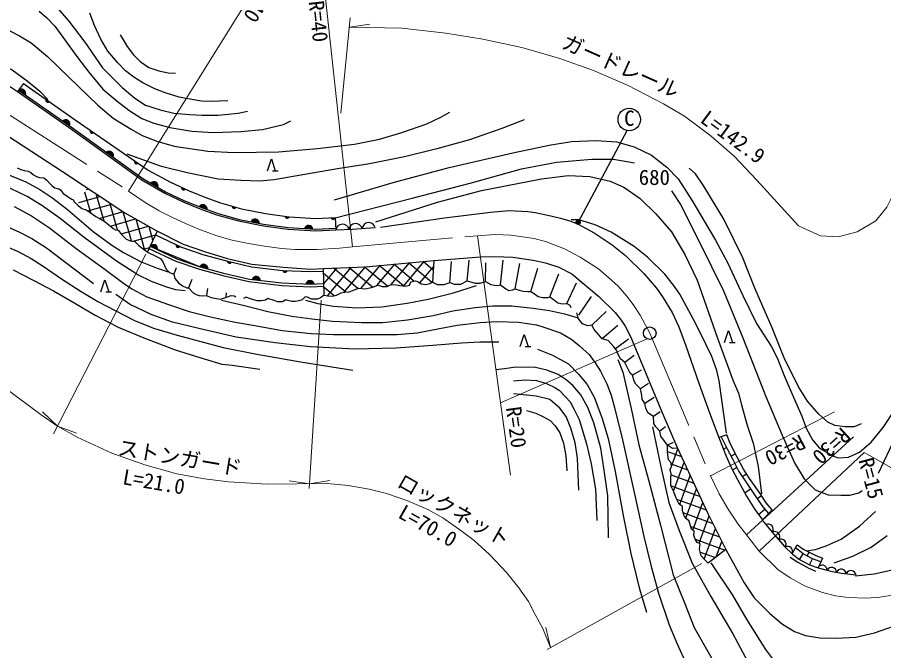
# Model space of a CAD drawing. Units: millimetres, scale not verified. Extents: x 40000 to 680000, y 20000 to 380000.
# Drawn here: x 102430 to 206209, y 244380 to 320261 of the extents above; entities that cross this region are included whole.
import ezdxf
from ezdxf.enums import TextEntityAlignment as Align

# ---------------------------------------------------------------- set-up
doc = ezdxf.new("R2010")
doc.units = ezdxf.units.MM
doc.header["$LTSCALE"] = 1000
doc.linetypes.add('CHAIN', pattern=[18.5, 12, -1.5, 3.5, -1.5])
for name, color, linetype, lineweight in [('M-BGD', 7, 'Continuous', 25), ('M-BGD-EXST', 7, 'Continuous', 25), ('M-BMK', 2, 'CHAIN', 13), ('M-BMK-SRVR', 3, 'Continuous', 25), ('M-STR-HTXT', 7, 'Continuous', 13)]:
    doc.layers.add(name, color=color, linetype=linetype, lineweight=lineweight)
doc.styles.add('ＭＳ ゴシック', font='')
doc.styles.get('ＭＳ ゴシック').set_extended_font_data('MS Gothic')

msp = doc.modelspace()

# ---------------------------------------------------------------- hatches: boundary and pattern name
at = {"layer": 'M-BGD'}
for points in [[(102576, 311528), (103392, 310966, 0.82183)], [(106272, 310157), (105867, 310442, 0.82183)], [(107868, 307839), (108679, 307269, 0.82183)], [(111569, 306461), (111163, 306745, 0.82183)], [(113115, 304077), (113918, 303496, 0.82183)], [(116874, 302777), (116468, 303060, 0.82183)], [(118426, 300396), (119278, 299891, 0.82183)], [(122547, 299686), (122099, 299897, 0.82183)], [(124233, 297569), (125164, 297228, 0.82183)], [(128628, 297508), (128152, 297645, 0.82183)], [(130438, 295777), (131411, 295587, 0.82183)], [(134989, 296371), (134498, 296442, 0.82183)], [(140490, 296290), (139995, 296266, 0.82183)], [(136845, 294954), (137833, 294890, 0.82183)], [(118327, 292825), (119226, 292408, 0.82183)], [(121896, 292801), (121448, 293014, 0.82183)], [(124303, 290394), (125258, 290129, 0.82183)], [(128075, 290936), (127593, 291049, 0.82183)], [(134742, 289908), (134247, 289930, 0.82183)], [(130569, 288860), (131553, 288740, 0.82183)], [(136997, 288313), (137988, 288310, 0.82183)]]:
    msp.add_hatch(color=256, dxfattribs=at).paths.add_polyline_path(points)
at = {"layer": 'M-BGD-EXST'}
msp.add_hatch(color=256, dxfattribs=at).paths.add_polyline_path([(169391, 295572, 0.41421), (169730, 295472, 0.41421), (169830, 295811, 1)])

# ---------------------------------------------------------------- linework, layer by layer
at = {"layer": 'M-BGD'}
for p, q in [((103185, 312316), (102459, 311373)), ((132997, 301851), (133664, 301851)), ((111240, 296835), (110533, 299303)), ((110726, 299627), (110980, 299700)), ((112822, 295856), (111892, 299097)), ((109794, 298060), (112352, 298793)), ((110891, 297074), (113725, 297886)), ((114429, 294786), (113496, 298037)), ((109683, 297732), (109656, 297827)), ((112247, 296162), (115097, 296980)), ((116108, 293465), (115101, 296977)), ((113584, 295245), (116602, 296111)), ((117720, 292380), (116659, 296079)), ((140490, 296290), (140565, 294791)), ((114866, 294313), (118130, 295249)), ((118678, 293570), (118210, 295204)), ((116327, 293431), (118970, 294189)), ((119191, 294658), (118016, 292166)), ((117570, 292487), (118261, 292685)), ((118327, 292825), (124335, 290382)), ((145484, 288116), (147647, 290693)), ((147229, 288251), (149410, 290850)), ((149941, 288651), (147521, 290682)), ((148714, 288075), (151174, 291007)), ((152093, 288478), (149279, 290838)), ((152255, 289973), (151038, 290995)), ((154235, 288477), (154420, 291005)), ((156320, 288672), (156548, 291176)), ((158519, 288591), (158566, 290835)), ((160294, 288216), (160645, 291186)), ((162070, 287744), (162623, 290759)), ((121459, 290237), (121181, 289503)), ((139197, 286968), (139096, 290156)), ((141778, 287342), (139115, 289577)), ((139153, 288349), (140731, 290230)), ((139568, 286900), (142427, 290306)), ((143215, 287768), (140304, 290211)), ((141543, 287308), (144123, 290383)), ((144968, 287929), (142150, 290294)), ((143567, 287776), (145884, 290537)), ((146773, 288046), (143995, 290377)), ((148679, 288079), (145763, 290526)), ((150655, 288445), (152278, 290379)), ((163943, 287419), (164772, 290211)), ((123337, 288853), (122938, 287836)), ((166224, 286784), (167301, 289537)), ((125191, 287772), (125093, 286931)), ((140369, 286892), (139167, 287901)), ((168244, 285970), (169409, 288456)), ((113041, 287382), (113707, 287382)), ((127438, 287235), (127390, 286701)), ((171173, 286814), (169636, 284578)), ((172980, 285008), (171252, 283377)), ((174364, 283358), (172473, 281761)), ((175629, 281683), (174081, 280538)), ((187751, 281311), (188418, 281311)), ((163271, 280810), (163938, 280810)), ((176325, 279731), (175216, 278897)), ((177169, 277972), (176140, 277379)), ((178023, 276382), (177085, 275769)), ((178698, 274711), (177591, 274008)), ((179442, 272996), (178655, 272456)), ((180091, 271197), (179396, 270690)), ((180977, 269313), (180294, 268982)), ((180300, 268775), (180360, 268939)), ((180315, 268257), (181985, 267649)), ((180787, 266460), (181556, 268572)), ((187011, 268515), (187401, 268709)), ((188470, 267945), (187938, 267669)), ((180760, 266764), (182727, 266048)), ((181032, 263478), (182302, 266965)), ((180640, 266054), (180755, 266372)), ((188086, 266030), (188638, 266314)), ((180745, 265440), (183469, 264448)), ((181782, 261882), (183047, 265358)), ((189807, 265553), (189288, 265216)), ((180741, 264111), (184211, 262848)), ((182521, 260258), (183792, 263751)), ((189569, 263300), (190247, 263765)), ((191590, 262929), (191074, 262566)), ((181390, 262544), (184954, 261247)), ((183330, 258826), (184538, 262144)), ((182167, 260931), (185748, 259628)), ((184088, 257255), (185287, 260549)), ((191226, 260682), (191992, 261315)), ((183098, 259262), (186561, 258002)), ((184720, 255336), (186057, 259010)), ((183623, 257741), (187235, 256426)), ((186150, 255609), (186827, 257470)), ((196564, 255994), (195637, 256682)), ((184238, 256187), (186044, 255530)), ((196131, 255320), (196564, 255994)), ((196159, 255307), (196155, 255302)), ((197664, 255389), (196564, 255994)), ((197030, 255738), (197284, 256200)), ((197338, 254655), (197664, 255389)), ((198679, 255039), (197664, 255389))]:
    msp.add_line(p, q, dxfattribs=at)
for points in [[(106413, 322359), (108580, 319789), (110509, 317291), (112636, 314203), (114999, 311841), (116486, 310584), (117782, 309746), (119554, 309174), (121174, 308774), (123080, 308603), (124586, 308523), (126475, 308523), (128891, 308786), (129991, 309001)], [(105053, 320981), (105982, 320191), (106911, 319193), (109678, 315407), (110983, 313686), (112688, 311651), (114375, 310208), (115767, 309130), (117350, 308156), (118795, 307600), (120698, 307071), (123325, 306619), (125900, 306445), (129223, 306567), (131795, 306820), (134309, 307420), (135179, 307850)], [(127647, 310244), (125644, 310162), (124480, 310208), (123331, 310407), (121829, 310698), (120158, 311204), (118887, 311709), (117477, 312414), (116389, 313072), (115377, 313869), (114463, 314817), (113263, 316217), (112416, 317663), (111660, 319268), (111106, 320776)], [(101534, 318627), (102678, 318030), (104089, 317204), (106056, 315554), (108627, 313064), (112055, 309737), (113909, 308163), (116061, 306869), (117404, 306087), (119158, 305410), (121231, 304832), (125238, 304235), (128416, 304072), (133718, 304152), (138390, 304530), (142835, 305068), (145825, 305666), (148496, 306463), (151466, 307519), (153181, 308284), (154254, 308891)], [(114754, 318145), (115600, 316776), (116339, 315776), (117140, 314960), (118171, 314252), (119387, 313837), (120480, 313606), (121373, 313560)], [(93057, 315114), (95098, 315466), (96716, 315536), (98382, 315302), (99930, 314833), (101807, 313965), (103613, 312652), (105138, 311410), (106100, 310425)], [(93512, 314222), (95084, 314001), (96494, 313693), (97860, 313414), (99888, 312783), (101489, 312005), (102459, 311373)], [(102459, 311373), (108648, 307051), (117349, 300797), (120088, 299185), (122394, 298101), (124339, 297310), (126291, 296617), (128941, 295860), (131902, 295292), (134851, 294877), (138173, 294671), (140565, 294791)], [(102573, 311537), (108763, 307214), (117458, 300965), (120181, 299362), (122474, 298285), (124410, 297497), (126352, 296808), (128988, 296055), (131935, 295490), (134871, 295077), (138174, 294871), (140555, 294991)], [(103185, 312316), (109359, 307999), (118084, 301938), (120789, 300513), (122996, 299476), (124873, 298712), (126748, 298046), (129289, 297321), (132148, 296773), (135002, 296371), (138182, 296173), (140490, 296290)], [(87201, 309986), (89648, 310054), (92521, 309797), (94493, 309389), (96315, 308854), (97752, 308147), (99403, 307247), (107838, 301776), (115306, 296841), (119073, 294717)], [(163154, 307962), (160456, 306926), (156613, 305569), (152681, 304497), (148821, 303532), (144432, 302685), (141019, 302149), (136390, 301345), (133190, 300773), (131475, 300613), (129193, 300702), (126476, 300863), (122759, 301613), (119685, 302399), (117040, 303328), (115574, 303864)], [(140406, 298397), (147471, 300457), (154153, 302251), (161777, 304017), (166134, 304958), (168828, 305375), (171772, 305522), (174186, 305346), (176335, 304728), (178395, 303757), (180221, 302315), (181575, 300903), (183223, 298373), (186076, 293555), (187514, 290893), (189328, 286937), (190959, 283581), (192726, 280850), (193480, 279389), (194254, 277419), (195377, 274825), (196392, 272481), (196920, 271045), (197702, 269652), (198504, 268659), (200110, 267730), (200765, 267498), (201991, 267561), (203322, 268173), (204716, 269356), (206132, 271130), (207484, 273115)], [(86582, 303362), (89539, 303459), (92183, 303404), (94466, 303187), (96169, 302933), (97980, 302571), (100027, 301938), (101683, 301279), (103441, 300555), (105125, 299650), (106683, 298582), (108422, 297242), (111509, 294607), (113737, 292960), (115150, 292091), (117197, 291022), (119171, 290208), (120494, 289755)], [(132391, 301851), (132861, 303289), (133331, 301851)], [(140492, 296257), (149741, 298614), (156664, 300411), (162838, 302118), (167034, 302927), (171230, 303287), (173853, 303259), (176341, 302840)], [(122541, 287510), (121399, 287619), (120349, 287927), (118501, 288596), (116871, 289393), (114317, 291059), (110440, 293883), (107560, 296146), (105381, 297726), (103606, 298794), (101614, 299772), (100001, 300369), (97755, 301003), (96234, 301347), (94014, 301641), (91424, 301948), (89359, 302093), (86527, 301942)], [(102412, 302220), (102839, 302025), (103239, 301927), (103729, 301838), (104040, 301651), (104356, 301384), (104741, 301171), (105097, 301071), (105609, 301043), (105979, 300744), (106279, 300381), (106556, 300110), (106934, 299833), (107204, 299740), (107411, 299705), (107589, 299596), (107789, 299316), (107927, 299144), (108236, 298961), (108574, 298709), (108951, 298492), (109129, 298452), (109249, 298148), (109714, 297702), (110171, 297374), (110692, 297206), (111165, 296893), (111822, 296389), (112826, 295854), (113369, 295422), (113922, 294969), (114183, 294809), (114505, 294778), (114957, 294196), (115420, 293703), (115933, 293492), (116516, 293402), (116978, 292939), (117506, 292533), (118111, 292097), (118941, 291675), (119575, 291352), (119856, 290958), (120278, 290100), (120644, 289706), (121165, 289509), (121305, 288975), (121742, 288441), (122206, 288103), (122741, 287836), (122938, 287836), (123474, 287268), (123840, 287043), (124206, 286917), (124586, 286875), (125093, 286931), (125627, 286692), (126303, 286565), (126739, 286495), (127169, 286621), (127610, 286780), (128034, 286922), (128423, 286886), (128617, 286763)], [(203533, 271573), (202667, 271193), (201547, 271193), (200343, 271362), (199519, 271742), (198462, 272735), (197089, 274255), (196075, 275860), (194360, 279270), (192860, 283050), (190789, 287823), (189327, 291445), (187045, 296070), (184676, 300029), (183657, 301524), (182892, 302186)], [(145373, 295749), (152770, 298123), (158034, 299526), (165214, 300929), (168400, 301307), (170991, 301199), (173448, 300632), (175079, 299930), (177023, 298554), (178912, 296720), (180775, 294561), (182395, 291863), (183879, 288760), (186314, 281817), (188176, 276718), (188800, 275222), (189189, 273818), (189816, 271507), (190593, 269240), (191157, 266464), (191590, 263182)], [(180807, 299455), (181856, 297837), (184163, 293314), (187010, 287473), (189326, 281854), (192083, 274815), (194034, 270192), (195532, 266867), (196701, 264980), (197990, 263662), (199578, 263063), (201077, 263003), (202156, 263003), (203235, 263302), (203624, 263572)], [(205578, 265646), (209673, 274271), (211766, 277689), (213837, 279979), (216708, 283263), (218005, 285277), (218309, 286684), (218338, 288684), (217648, 293127), (217565, 297321), (217732, 299323)], [(86209, 298158), (88295, 298249), (90604, 297985), (93439, 297458), (95733, 296903), (98438, 296249), (100846, 295341), (102684, 294517), (104163, 293757), (105917, 292659), (111558, 288372)], [(102039, 297603), (104129, 296476), (106266, 295027), (109473, 292583), (112811, 290150), (115165, 288412), (116162, 287724), (117955, 286782), (120527, 285841), (123018, 285020), (125572, 284368), (128506, 283753), (130879, 283354), (134167, 282735), (137627, 282391), (140290, 282264), (143959, 282248), (147922, 282280), (150310, 282475), (153006, 282962), (155126, 283386), (157887, 283694), (159853, 283808), (162452, 283743), (164612, 283418), (165397, 283188), (167492, 282458), (168841, 281662), (169767, 280915), (170920, 279860), (171654, 278864), (172304, 277874), (173035, 276332), (173555, 275000), (173946, 273502), (174905, 269638), (176387, 262979), (177491, 258068), (178333, 254636), (179251, 251278), (180512, 247480), (181437, 245280), (182653, 242579)], [(145930, 295135), (153608, 296251), (159121, 296933), (161292, 297098), (163582, 297017), (164466, 296883), (166340, 296483), (167483, 296200), (168748, 295837), (169608, 295487), (171519, 294425), (173689, 293023), (175263, 291732), (177473, 289575), (178993, 287814), (179786, 286644), (180876, 284897), (181672, 283183), (182466, 281019), (184053, 276446), (185360, 272883), (186478, 269912)], [(187376, 270438), (186514, 276726), (186211, 277935), (185626, 279618), (184889, 281089), (183719, 283535), (181791, 287077), (181026, 288171), (179999, 289497), (177914, 291528), (176316, 292796), (173566, 294522), (171638, 295408), (169709, 296015), (168789, 296015)], [(140565, 294791), (142557, 294861), (145310, 295067)], [(95092, 294638), (97205, 294154), (98863, 293634), (100850, 292940), (102547, 292188), (104071, 291378), (105518, 290453), (107717, 288949), (110089, 287407), (112062, 286205), (114145, 285145), (116460, 283930), (118755, 283024), (121579, 282170), (127076, 280705), (131116, 279910), (136362, 278966), (142630, 278002)], [(118967, 294182), (122082, 292714), (124770, 291818), (127479, 291075), (130486, 290381), (134247, 289930), (137550, 289791), (139106, 289857)], [(119073, 294717), (122300, 293090), (124860, 292199), (127557, 291365), (130535, 290678), (134256, 290316), (137553, 290091), (139096, 290156), (144186, 290386), (152319, 291109), (157894, 291560)], [(118327, 292825), (121523, 291319), (124335, 290382), (127111, 289620), (130227, 288901), (134126, 288434), (137550, 288289), (139153, 288357)], [(118199, 292554), (121411, 291040), (124247, 290095), (127038, 289329), (130176, 288605), (134102, 288135), (137550, 287989), (139162, 288057)], [(152319, 291109), (152173, 288513), (152707, 288259), (153550, 288233), (154235, 288477), (154772, 288282), (155538, 288298), (156320, 288672), (157264, 288428), (157867, 288396), (158519, 288591), (159170, 288265), (159578, 288168), (160017, 288135), (160294, 288216), (160930, 287728), (161304, 287549), (161744, 287598), (162070, 287744), (162526, 287581), (163031, 287435), (163585, 287402), (163943, 287419), (164367, 287126), (164823, 286833), (165393, 286686), (166012, 286702), (166224, 286784), (166778, 286360), (167169, 286067), (167722, 285921), (168244, 285970), (168602, 285758), (168732, 285514)], [(157894, 291560), (159611, 291618), (161780, 291532), (164207, 291153), (165688, 290843), (167306, 290310), (168855, 289519), (172095, 286798), (174057, 284889), (174763, 283977), (175245, 283271), (175916, 281947), (176277, 281052), (179627, 272995), (181525, 268639), (185155, 260813), (187318, 256489)], [(101923, 290023), (104403, 288725), (106747, 287486), (109305, 286034), (111765, 284581), (114516, 283148), (117585, 281843), (121344, 280430), (124793, 279326), (126924, 278706), (128173, 278567), (131466, 278102)], [(112434, 287382), (112904, 288820), (113374, 287382)], [(139197, 286968), (139638, 286887), (140166, 286843), (140650, 286960), (141237, 287254), (141648, 287327), (142161, 287386), (142616, 287547), (143291, 287796), (144098, 287738), (144846, 287884), (145653, 288178), (146152, 288016), (146739, 288031), (147223, 288251), (147869, 288222), (148236, 288119), (148881, 288060), (149395, 288178), (149571, 288574), (150128, 288691), (150422, 288617), (150818, 288324), (151361, 288266), (151845, 288368), (152173, 288513)], [(136967, 286381), (138426, 285985), (140323, 285651), (143117, 285464), (146098, 285568), (149141, 286006), (151663, 286506), (154665, 287235), (157438, 288131)], [(114211, 287104), (116002, 285862), (118414, 284693), (120874, 283834), (124312, 282998), (128635, 281996), (133316, 281303), (137557, 280822), (142859, 280536), (147754, 280679), (152220, 280989), (155625, 281279), (157822, 281374), (160114, 281398)], [(139197, 286968), (138747, 286648), (138407, 286487), (137673, 286487), (137208, 286737), (136903, 286755), (136563, 286433), (136170, 286290), (135722, 286201), (135293, 286218), (134684, 286379), (134505, 286379), (134201, 286165), (133592, 286165), (133216, 286344), (132429, 286558), (132161, 286361), (131695, 286308), (131158, 286290), (130586, 286469), (130120, 286630), (129834, 286719), (129530, 286576)], [(126882, 286369), (129499, 285772), (132434, 285024), (135294, 284464), (137724, 284128), (140172, 283847), (143668, 283679), (146210, 283717), (149154, 284014), (152238, 284556), (154594, 285079), (157285, 285490), (159379, 285714), (161651, 285714), (164212, 285433), (166174, 285135), (167987, 284742), (169595, 284238)], [(181525, 268639), (180905, 268584), (180294, 268982), (179533, 270079), (179396, 270690), (178934, 271183), (178690, 271601), (178655, 272456), (177957, 272857), (177713, 273415), (177591, 274008), (177277, 274496), (177224, 274950), (177085, 275769), (176526, 276327), (176332, 276664), (176140, 277379), (175826, 277641), (175216, 278897), (174675, 279333), (174413, 279856), (174186, 280396), (173889, 280798), (173189, 281534), (172473, 281761), (172072, 282232), (171531, 282842), (171252, 283377), (170784, 283307), (170135, 283557), (169821, 283941), (169612, 284220), (169465, 284873)], [(187145, 281311), (187615, 282749), (188084, 281311)], [(162665, 280810), (163135, 282248), (163604, 280810)], [(164722, 280485), (166529, 279802), (167408, 279314), (168458, 278728), (169655, 277507), (170681, 276287), (171511, 274749), (172439, 272333), (173221, 269793), (174034, 265839), (174991, 260592), (175925, 256025), (176906, 251906), (177814, 249012)], [(174369, 279249), (174960, 277732), (175971, 273406), (176899, 269024), (178023, 264867), (179486, 259409), (181004, 253473), (182353, 250130), (183507, 247143), (185447, 243716), (187077, 240767), (188060, 238801)], [(173251, 257913), (173153, 262939), (172809, 265449), (172318, 268637), (171495, 271661), (170769, 273506), (169923, 275043), (168981, 276142), (168176, 276829), (167233, 277477), (165878, 278007), (164503, 278321), (162127, 278340), (160773, 278144), (159768, 278039)], [(161853, 276692), (163306, 276849), (164621, 276750), (165816, 276383), (166806, 275912), (167356, 275598), (168142, 274734), (168645, 274200), (169148, 273257), (169729, 272063), (170610, 269147), (171175, 266771), (171669, 263742), (171867, 259957)], [(169693, 263613), (169538, 267436), (169273, 269276), (168753, 271057), (168184, 272443), (167416, 273432), (166203, 274471), (164570, 274892), (161872, 275164)], [(163406, 273160), (164556, 272838), (165380, 272442), (166253, 271967), (166855, 271333), (167426, 270477), (167854, 269256), (168124, 267718), (168251, 265943)], [(187318, 256489), (189516, 252503), (190689, 250706), (192562, 248835), (194085, 247537), (195533, 246664), (196834, 246184), (198610, 245912), (200514, 245864), (202882, 245992), (205121, 246503), (207392, 247317), (210427, 248972), (213437, 250952), (216572, 253735), (218478, 255815), (220412, 258784), (222065, 261852), (224541, 267727), (226628, 273370)], [(178529, 271218), (179523, 266408), (180472, 262139), (181693, 258774), (183277, 254873), (185491, 250876), (188139, 246393), (189924, 243051), (190556, 241515), (191641, 238895), (192138, 237337)], [(186753, 270003), (187473, 268564), (188089, 267378), (188875, 265853), (189923, 264236), (190971, 262711), (191742, 261618), (192414, 260804)], [(187318, 256489), (185168, 254870), (184832, 255205), (184359, 255757), (184142, 256526), (184221, 257196), (183866, 257354), (183649, 257669), (183472, 258162), (183491, 258694), (183176, 258951), (183077, 259345), (182900, 259916), (182584, 260173), (182308, 260547), (182091, 261139), (182091, 261671), (181716, 261927), (181342, 262637), (181065, 263405), (180730, 264135), (180730, 264968), (180749, 265579), (180631, 266092), (180789, 266447), (180749, 266880), (180414, 267235), (180315, 268240), (180294, 268982)], [(196974, 256355), (198027, 256495), (199314, 256955), (201122, 257751), (203329, 259313), (205229, 261059)], [(191670, 260029), (192859, 258572), (194329, 256859), (195274, 255949)], [(200289, 254903), (202528, 255701), (204723, 256798), (206616, 258181)], [(195245, 255977), (195841, 257048), (196657, 256513), (197444, 256119), (198021, 255838), (198865, 255459), (198353, 254305)], [(195015, 255575), (195915, 254982), (197176, 254288), (198052, 253911)], [(195274, 255949), (196131, 255320), (197338, 254655), (198353, 254305)], [(185495, 254908), (188106, 251029), (189808, 248079), (192035, 244532), (195032, 240516), (196825, 238656), (198582, 237083), (199836, 236411), (200872, 236102), (201853, 236211), (202561, 236502), (203688, 237555), (204833, 239026), (205505, 240152), (206104, 241714)], [(198353, 254305), (200057, 253874), (201145, 253648), (202896, 253452)], [(202821, 253353), (205064, 253580), (207058, 254033), (209346, 255006)]]:
    msp.add_lwpolyline(points, dxfattribs=at)
msp.add_lwpolyline([(186478, 269912), (187322, 267702), (187968, 266254), (188732, 264804), (189786, 262911), (190794, 261293), (191680, 260040), (192844, 261251), (192153, 262079), (191402, 263214), (190143, 265027), (189437, 266131), (188670, 267557), (187857, 269139), (187427, 270228)], close=True, dxfattribs=at)
for centre, radius, start, end in [((102929, 311166), 505, 336.57516, 134.23335), ((106098, 310340), 252, 156.04933, 313.70753), ((108217, 307474), 505, 336.08124, 133.73943), ((111394, 306643), 252, 156.10866, 313.76685), ((113459, 303707), 505, 335.30677, 132.96496), ((116699, 302959), 252, 156.22334, 313.88153), ((118802, 300059), 505, 340.53089, 138.18909), ((122344, 299836), 252, 165.84232, 323.50051), ((124665, 297307), 505, 351.05411, 148.7123), ((128404, 297624), 252, 175.07381, 332.732), ((130906, 295586), 505, 0.15599, 157.81419), ((134750, 296455), 252, 183.00376, 340.66195), ((140240, 296327), 252, 193.89268, 351.55087), ((137333, 294824), 505, 7.45527, 165.11346), ((141364, 294667), 808, 12.82565, 171.15239), ((142947, 294738), 808, 15.1088, 172.27498), ((144530, 294856), 808, 15.1088, 173.43554), ((118735, 292528), 505, 346.26361, 143.9218), ((121693, 292952), 252, 165.76969, 323.42788), ((124755, 290168), 505, 355.63946, 153.29765), ((127845, 291040), 252, 178.01504, 335.67323), ((134497, 289968), 252, 188.59794, 346.25613), ((131049, 288703), 505, 4.17373, 161.83192), ((137492, 288214), 505, 11.01126, 168.66945), ((192377, 258940), 606, 322.68608, 115.77104), ((193149, 258040), 606, 322.68608, 118.54611), ((193910, 257135), 606, 324.39655, 117.48151), ((194708, 256259), 606, 332.28122, 120.25658), ((198827, 254023), 606, 1.31269, 150.28399), ((199967, 253752), 606, 2.10561, 151.91045), ((201130, 253534), 606, 6.01318, 156.72413), ((202295, 253373), 606, 7.51155, 158.2225)]:
    msp.add_arc(centre, radius, start, end, dxfattribs=at)
at = {"layer": 'M-BGD-EXST'}
msp.add_line((169610, 295691), (175502, 306692), dxfattribs=at)
for centre, radius in [((175735, 308021), 1350), ((169610, 295691), 250)]:
    msp.add_circle(centre, radius, dxfattribs=at)
at = {"layer": 'M-BMK'}
msp.add_lwpolyline([(100668, 309116), (115727, 299450), (117761, 298095), (119432, 297088), (120920, 296337), (122570, 295572), (124181, 294876), (126347, 294096), (128174, 293580), (130104, 293153), (132055, 292856), (134074, 292546), (135694, 292443), (138361, 292443), (141013, 292591), (142590, 292767), (157544, 294097), (159689, 294227), (161538, 294171), (164335, 293781), (165833, 293356), (167978, 292543), (169864, 291545), (172052, 290136), (173254, 289101), (174404, 288043), (175421, 286898), (176197, 285844), (177029, 284569), (178188, 282414), (185445, 265320), (186485, 263173), (187596, 261332), (188769, 259530), (189771, 258264), (191284, 256317), (193530, 254119), (195002, 253099), (196731, 252166), (198877, 251369), (200435, 250951), (202011, 250742), (204120, 250666), (205757, 250799), (207448, 251079)], dxfattribs=at)
at = {"layer": 'M-BMK-SRVR'}
msp.add_circle((178188, 282414), 750, dxfattribs=at)
at = {"layer": 'M-STR-HTXT'}
for p, q in [((115727, 299450), (131822, 325270)), ((142590, 292767), (139237, 323417)), ((141190, 308767), (142314, 320182)), ((142208, 319100), (144640, 319433)), ((157544, 294097), (161516, 265426)), ((117804, 291890), (106754, 270361)), ((138832, 286390), (137394, 263805)), ((160318, 274071), (177886, 281727)), ((107232, 271292), (105446, 272976)), ((185445, 265320), (200317, 273015)), ((107232, 271292), (109534, 270440)), ((189771, 258264), (202609, 270005)), ((137430, 264372), (135001, 264733)), ((137430, 264372), (139851, 264778)), ((184416, 254843), (165884, 244525)), ((166308, 244761), (165740, 247149))]:
    msp.add_line(p, q, dxfattribs=at)
for points in [[(196025, 295268), (198635, 294081), (200772, 293963), (203026, 294556), (205281, 295861), (206587, 297523), (207773, 299896), (208486, 302745), (209554, 307136), (210503, 310221), (211301, 312457), (212668, 315115), (213999, 317576), (215424, 320816)], [(142208, 319100), (148473, 318967), (153741, 318378), (158187, 317662), (162856, 316626), (167408, 315341), (171433, 313909), (175593, 312092), (179849, 309902), (182336, 308406), (185560, 306026), (188328, 303596), (190983, 300773), (196025, 295268)], [(85318, 287444), (105286, 272621), (107232, 271292), (109597, 269964), (113751, 268044), (117690, 266651), (121555, 265557), (124838, 264976), (127707, 264593), (132353, 264325), (139590, 264392), (142042, 264180), (144561, 263723), (146665, 263193), (149083, 262364), (151604, 261305), (153415, 260280), (155708, 258677), (157137, 257585), (158981, 255902), (161049, 253707), (162511, 251907), (163649, 250256), (164499, 248654), (165365, 247051), (166308, 244761)], [(191284, 256317), (203863, 268130), (218517, 259913)]]:
    msp.add_lwpolyline(points, dxfattribs=at)

# ---------------------------------------------------------------- texts
at = {"layer": 'M-BGD', "style": 'ＭＳ ゴシック'}
msp.add_text('680', height=1833, dxfattribs=at).set_placement((176867, 299627), align=Align.BOTTOM_LEFT)
at = {"layer": 'M-BGD-EXST', "style": 'ＭＳ ゴシック'}
msp.add_text('C', height=1833, rotation=358.508, dxfattribs=at).set_placement((175079, 306729), align=Align.BOTTOM_LEFT)
at = {"layer": 'M-STR-HTXT', "style": 'ＭＳ ゴシック'}
for s, rotation, p in [('R=40', 238.063, (131600, 324913)), ('R=40', 276.243, (136774, 322101)), ('ガードレール', 335.957, (167282, 316145)), ('L=142.9', 323.566, (183785, 307336)), ('R=20', 277.886, (160408, 273421)), ('R=30', 222.445, (200803, 271652)), ('R=30', 207.357, (195953, 270849)), ('ストンガード', 350.305, (114275, 267315)), ('R=15', 285, (202642, 267063)), ('L=21.0', 350.305, (114861, 263795)), ('ロックネット', 330.487, (147474, 263643)), ('L=70.0', 330.487, (147640, 259916))]:
    msp.add_text(s, height=1833, rotation=rotation, dxfattribs=at).set_placement(p, align=Align.BOTTOM_LEFT)

doc.saveas('drawing.dxf')
